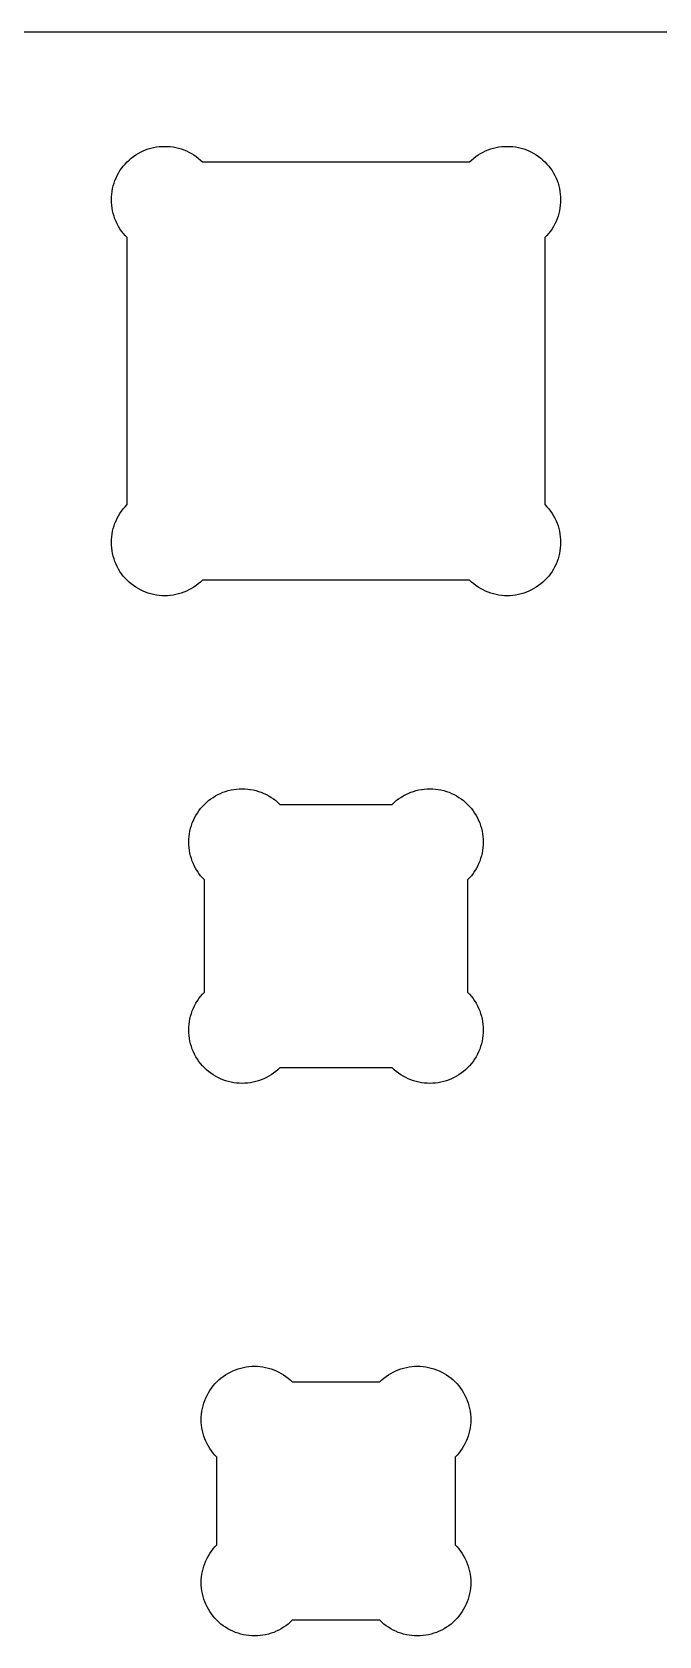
# Model space of a CAD drawing. Header units: metres. Extents: x 0 to 406, y 0 to 165.
# Drawn here: x 106.7 to 142, y 75 to 165.1 of the extents above; entities that cross this region are included whole.
import ezdxf

# ---------------------------------------------------------------- set-up
doc = ezdxf.new("R2010")
doc.units = ezdxf.units.M

msp = doc.modelspace()

# ---------------------------------------------------------------- linework, layer by layer
for p, q in [((406.4, 165.1), (0, 165.1)), ((113.573, 158.613), (113.727, 158.642)), ((113.727, 158.642), (113.883, 158.662)), ((113.883, 158.662), (114.039, 158.675)), ((114.039, 158.675), (114.196, 158.679)), ((114.196, 158.679), (114.353, 158.675)), ((114.353, 158.675), (114.51, 158.662)), ((114.51, 158.662), (114.666, 158.642)), ((114.666, 158.642), (114.82, 158.613)), ((132.83, 158.613), (132.984, 158.642)), ((132.984, 158.642), (133.14, 158.662)), ((133.14, 158.662), (133.297, 158.675)), ((133.297, 158.675), (133.454, 158.679)), ((133.454, 158.679), (133.611, 158.675)), ((133.611, 158.675), (133.767, 158.662)), ((133.767, 158.662), (133.923, 158.642)), ((133.923, 158.642), (134.077, 158.613)), ((111.967, 157.686), (112.075, 157.8)), ((112.075, 157.8), (112.189, 157.908)), ((112.075, 157.8), (112.075, 157.8)), ((112.075, 157.8), (112.075, 157.8)), ((112.189, 157.908), (112.308, 158.01)), ((112.308, 158.01), (112.433, 158.106)), ((112.433, 158.106), (112.562, 158.195)), ((112.562, 158.195), (112.696, 158.277)), ((112.696, 158.277), (112.834, 158.352)), ((112.834, 158.352), (112.976, 158.419)), ((112.976, 158.419), (113.121, 158.479)), ((113.121, 158.479), (113.269, 158.532)), ((113.269, 158.532), (113.42, 158.576)), ((113.42, 158.576), (113.573, 158.613)), ((114.82, 158.613), (114.973, 158.576)), ((114.973, 158.576), (115.123, 158.532)), ((115.123, 158.532), (115.271, 158.479)), ((115.271, 158.479), (115.417, 158.419)), ((115.417, 158.419), (115.558, 158.352)), ((115.558, 158.352), (115.696, 158.277)), ((115.696, 158.277), (115.83, 158.195)), ((115.83, 158.195), (115.96, 158.106)), ((115.96, 158.106), (116.084, 158.01)), ((116.084, 158.01), (116.204, 157.908)), ((116.204, 157.908), (116.318, 157.8)), ((116.318, 157.8), (131.332, 157.8)), ((131.332, 157.8), (131.446, 157.908)), ((131.446, 157.908), (131.566, 158.01)), ((131.566, 158.01), (131.69, 158.106)), ((131.69, 158.106), (131.82, 158.195)), ((131.82, 158.195), (131.954, 158.277)), ((131.954, 158.277), (132.092, 158.352)), ((132.092, 158.352), (132.233, 158.419)), ((132.233, 158.419), (132.379, 158.479)), ((132.379, 158.479), (132.527, 158.532)), ((132.527, 158.532), (132.677, 158.576)), ((132.677, 158.576), (132.83, 158.613)), ((134.077, 158.613), (134.23, 158.576)), ((134.23, 158.576), (134.381, 158.532)), ((134.381, 158.532), (134.529, 158.479)), ((134.529, 158.479), (134.674, 158.419)), ((134.674, 158.419), (134.816, 158.352)), ((134.816, 158.352), (134.954, 158.277)), ((134.954, 158.277), (135.088, 158.195)), ((135.088, 158.195), (135.217, 158.106)), ((135.217, 158.106), (135.342, 158.01)), ((135.342, 158.01), (135.461, 157.908)), ((135.461, 157.908), (135.575, 157.8)), ((135.575, 157.8), (135.575, 157.8)), ((135.575, 157.8), (135.575, 157.8)), ((135.575, 157.8), (135.683, 157.686)), ((111.396, 156.754), (111.456, 156.899)), ((111.456, 156.899), (111.523, 157.041)), ((111.523, 157.041), (111.598, 157.179)), ((111.598, 157.179), (111.68, 157.313)), ((111.68, 157.313), (111.769, 157.442)), ((111.769, 157.442), (111.865, 157.567)), ((111.865, 157.567), (111.967, 157.686)), ((135.683, 157.686), (135.785, 157.567)), ((135.785, 157.567), (135.881, 157.442)), ((135.881, 157.442), (135.97, 157.313)), ((135.97, 157.313), (136.052, 157.179)), ((136.052, 157.179), (136.127, 157.041)), ((136.127, 157.041), (136.194, 156.899)), ((136.194, 156.899), (136.254, 156.754)), ((111.2, 155.836), (111.213, 155.992)), ((111.213, 155.992), (111.233, 156.148)), ((111.233, 156.148), (111.262, 156.302)), ((111.262, 156.302), (111.299, 156.455)), ((111.299, 156.455), (111.343, 156.606)), ((111.343, 156.606), (111.396, 156.754)), ((136.254, 156.754), (136.307, 156.606)), ((136.307, 156.606), (136.351, 156.455)), ((136.351, 156.455), (136.388, 156.302)), ((136.388, 156.302), (136.417, 156.148)), ((136.417, 156.148), (136.437, 155.992)), ((136.437, 155.992), (136.45, 155.836)), ((111.196, 155.679), (111.2, 155.836)), ((111.2, 155.522), (111.196, 155.679)), ((111.213, 155.365), (111.2, 155.522)), ((111.233, 155.209), (111.213, 155.365)), ((111.262, 155.055), (111.233, 155.209)), ((111.299, 154.902), (111.262, 155.055)), ((136.388, 155.055), (136.351, 154.902)), ((136.417, 155.209), (136.388, 155.055)), ((136.437, 155.365), (136.417, 155.209)), ((136.45, 155.522), (136.437, 155.365)), ((136.45, 155.836), (136.454, 155.679)), ((136.454, 155.679), (136.45, 155.522)), ((111.343, 154.752), (111.299, 154.902)), ((111.396, 154.604), (111.343, 154.752)), ((111.456, 154.458), (111.396, 154.604)), ((111.523, 154.317), (111.456, 154.458)), ((111.598, 154.179), (111.523, 154.317)), ((111.68, 154.045), (111.598, 154.179)), ((136.052, 154.179), (135.97, 154.045)), ((136.127, 154.317), (136.052, 154.179)), ((136.194, 154.458), (136.127, 154.317)), ((136.254, 154.604), (136.194, 154.458)), ((136.307, 154.752), (136.254, 154.604)), ((136.351, 154.902), (136.307, 154.752)), ((111.769, 153.915), (111.68, 154.045)), ((111.865, 153.791), (111.769, 153.915)), ((111.967, 153.671), (111.865, 153.791)), ((112.075, 153.557), (111.967, 153.671)), ((112.075, 138.543), (112.075, 153.557)), ((135.683, 153.671), (135.575, 153.557)), ((135.575, 153.557), (135.575, 138.543)), ((135.785, 153.791), (135.683, 153.671)), ((135.881, 153.915), (135.785, 153.791)), ((135.97, 154.045), (135.881, 153.915)), ((111.523, 137.783), (111.598, 137.921)), ((111.598, 137.921), (111.68, 138.055)), ((111.68, 138.055), (111.769, 138.185)), ((111.769, 138.185), (111.865, 138.309)), ((111.865, 138.309), (111.967, 138.429)), ((111.967, 138.429), (112.075, 138.543)), ((135.575, 138.543), (135.683, 138.429)), ((135.683, 138.429), (135.785, 138.309)), ((135.785, 138.309), (135.881, 138.185)), ((135.881, 138.185), (135.97, 138.055)), ((135.97, 138.055), (136.052, 137.921)), ((136.052, 137.921), (136.127, 137.783)), ((111.233, 136.891), (111.262, 137.045)), ((111.262, 137.045), (111.299, 137.198)), ((111.299, 137.198), (111.343, 137.348)), ((111.343, 137.348), (111.396, 137.496)), ((111.396, 137.496), (111.456, 137.642)), ((111.456, 137.642), (111.523, 137.783)), ((136.127, 137.783), (136.194, 137.642)), ((136.194, 137.642), (136.254, 137.496)), ((136.254, 137.496), (136.307, 137.348)), ((136.307, 137.348), (136.351, 137.198)), ((136.351, 137.198), (136.388, 137.045)), ((136.388, 137.045), (136.417, 136.891)), ((111.196, 136.421), (111.2, 136.578)), ((111.2, 136.264), (111.196, 136.421)), ((111.2, 136.578), (111.213, 136.735)), ((111.213, 136.108), (111.2, 136.264)), ((111.213, 136.735), (111.233, 136.891)), ((111.233, 135.952), (111.213, 136.108)), ((136.417, 136.891), (136.437, 136.735)), ((136.437, 136.108), (136.417, 135.952)), ((136.437, 136.735), (136.45, 136.578)), ((136.45, 136.264), (136.437, 136.108)), ((136.45, 136.578), (136.454, 136.421)), ((136.454, 136.421), (136.45, 136.264)), ((111.262, 135.798), (111.233, 135.952)), ((111.299, 135.645), (111.262, 135.798)), ((111.343, 135.494), (111.299, 135.645)), ((111.396, 135.346), (111.343, 135.494)), ((111.456, 135.201), (111.396, 135.346)), ((111.523, 135.059), (111.456, 135.201)), ((136.194, 135.201), (136.127, 135.059)), ((136.254, 135.346), (136.194, 135.201)), ((136.307, 135.494), (136.254, 135.346)), ((136.351, 135.645), (136.307, 135.494)), ((136.388, 135.798), (136.351, 135.645)), ((136.417, 135.952), (136.388, 135.798)), ((111.598, 134.921), (111.523, 135.059)), ((111.68, 134.787), (111.598, 134.921)), ((111.769, 134.658), (111.68, 134.787)), ((111.865, 134.533), (111.769, 134.658)), ((111.967, 134.414), (111.865, 134.533)), ((112.075, 134.3), (111.967, 134.414)), ((112.189, 134.192), (112.075, 134.3)), ((112.075, 134.3), (112.075, 134.3)), ((112.075, 134.3), (112.075, 134.3)), ((116.318, 134.3), (116.204, 134.192)), ((131.332, 134.3), (116.318, 134.3)), ((131.446, 134.192), (131.332, 134.3)), ((135.575, 134.3), (135.461, 134.192)), ((135.683, 134.414), (135.575, 134.3)), ((135.575, 134.3), (135.575, 134.3)), ((135.575, 134.3), (135.575, 134.3)), ((135.785, 134.533), (135.683, 134.414)), ((135.881, 134.658), (135.785, 134.533)), ((135.97, 134.787), (135.881, 134.658)), ((136.052, 134.921), (135.97, 134.787)), ((136.127, 135.059), (136.052, 134.921)), ((112.308, 134.09), (112.189, 134.192)), ((112.433, 133.994), (112.308, 134.09)), ((112.562, 133.905), (112.433, 133.994)), ((112.696, 133.823), (112.562, 133.905)), ((112.834, 133.748), (112.696, 133.823)), ((112.976, 133.681), (112.834, 133.748)), ((113.121, 133.621), (112.976, 133.681)), ((113.269, 133.568), (113.121, 133.621)), ((113.42, 133.524), (113.269, 133.568)), ((113.573, 133.487), (113.42, 133.524)), ((113.727, 133.458), (113.573, 133.487)), ((113.883, 133.438), (113.727, 133.458)), ((114.039, 133.425), (113.883, 133.438)), ((114.196, 133.421), (114.039, 133.425)), ((114.353, 133.425), (114.196, 133.421)), ((114.51, 133.438), (114.353, 133.425)), ((114.666, 133.458), (114.51, 133.438)), ((114.82, 133.487), (114.666, 133.458)), ((114.973, 133.524), (114.82, 133.487)), ((115.123, 133.568), (114.973, 133.524)), ((115.271, 133.621), (115.123, 133.568)), ((115.417, 133.681), (115.271, 133.621)), ((115.558, 133.748), (115.417, 133.681)), ((115.696, 133.823), (115.558, 133.748)), ((115.83, 133.905), (115.696, 133.823)), ((115.96, 133.994), (115.83, 133.905)), ((116.084, 134.09), (115.96, 133.994)), ((116.204, 134.192), (116.084, 134.09)), ((131.566, 134.09), (131.446, 134.192)), ((131.69, 133.994), (131.566, 134.09)), ((131.82, 133.905), (131.69, 133.994)), ((131.954, 133.823), (131.82, 133.905)), ((132.092, 133.748), (131.954, 133.823)), ((132.233, 133.681), (132.092, 133.748)), ((132.379, 133.621), (132.233, 133.681)), ((132.527, 133.568), (132.379, 133.621)), ((132.677, 133.524), (132.527, 133.568)), ((132.83, 133.487), (132.677, 133.524)), ((132.984, 133.458), (132.83, 133.487)), ((133.14, 133.438), (132.984, 133.458)), ((133.297, 133.425), (133.14, 133.438)), ((133.454, 133.421), (133.297, 133.425)), ((133.611, 133.425), (133.454, 133.421)), ((133.767, 133.438), (133.611, 133.425)), ((133.923, 133.458), (133.767, 133.438)), ((134.077, 133.487), (133.923, 133.458)), ((134.23, 133.524), (134.077, 133.487)), ((134.381, 133.568), (134.23, 133.524)), ((134.529, 133.621), (134.381, 133.568)), ((134.674, 133.681), (134.529, 133.621)), ((134.816, 133.748), (134.674, 133.681)), ((134.954, 133.823), (134.816, 133.748)), ((135.088, 133.905), (134.954, 133.823)), ((135.217, 133.994), (135.088, 133.905)), ((135.342, 134.09), (135.217, 133.994)), ((135.461, 134.192), (135.342, 134.09)), ((118.389, 122.575), (118.546, 122.579)), ((118.546, 122.579), (118.703, 122.575)), ((128.947, 122.575), (129.104, 122.579)), ((129.104, 122.579), (129.261, 122.575)), ((116.317, 121.586), (116.425, 121.7)), ((116.425, 121.7), (116.539, 121.808)), ((116.539, 121.808), (116.658, 121.91)), ((116.658, 121.91), (116.783, 122.006)), ((116.783, 122.006), (116.912, 122.095)), ((116.912, 122.095), (117.046, 122.177)), ((117.046, 122.177), (117.184, 122.252)), ((117.184, 122.252), (117.326, 122.319)), ((117.326, 122.319), (117.471, 122.379)), ((117.471, 122.379), (117.619, 122.432)), ((117.619, 122.432), (117.77, 122.476)), ((117.77, 122.476), (117.923, 122.513)), ((117.923, 122.513), (118.077, 122.542)), ((118.077, 122.542), (118.233, 122.562)), ((118.233, 122.562), (118.389, 122.575)), ((118.703, 122.575), (118.86, 122.562)), ((118.86, 122.562), (119.016, 122.542)), ((119.016, 122.542), (119.17, 122.513)), ((119.17, 122.513), (119.323, 122.476)), ((119.323, 122.476), (119.473, 122.432)), ((119.473, 122.432), (119.621, 122.379)), ((119.621, 122.379), (119.767, 122.319)), ((119.767, 122.319), (119.908, 122.252)), ((119.908, 122.252), (120.046, 122.177)), ((120.046, 122.177), (120.18, 122.095)), ((120.18, 122.095), (120.31, 122.006)), ((120.31, 122.006), (120.434, 121.91)), ((120.434, 121.91), (120.554, 121.808)), ((120.554, 121.808), (120.668, 121.7)), ((120.668, 121.7), (126.982, 121.7)), ((126.982, 121.7), (127.096, 121.808)), ((127.096, 121.808), (127.216, 121.91)), ((127.216, 121.91), (127.34, 122.006)), ((127.34, 122.006), (127.47, 122.095)), ((127.47, 122.095), (127.604, 122.177)), ((127.604, 122.177), (127.742, 122.252)), ((127.742, 122.252), (127.883, 122.319)), ((127.883, 122.319), (128.029, 122.379)), ((128.029, 122.379), (128.177, 122.432)), ((128.177, 122.432), (128.327, 122.476)), ((128.327, 122.476), (128.48, 122.513)), ((128.48, 122.513), (128.634, 122.542)), ((128.634, 122.542), (128.79, 122.562)), ((128.79, 122.562), (128.947, 122.575)), ((129.261, 122.575), (129.417, 122.562)), ((129.417, 122.562), (129.573, 122.542)), ((129.573, 122.542), (129.727, 122.513)), ((129.727, 122.513), (129.88, 122.476)), ((129.88, 122.476), (130.031, 122.432)), ((130.031, 122.432), (130.179, 122.379)), ((130.179, 122.379), (130.324, 122.319)), ((130.324, 122.319), (130.466, 122.252)), ((130.466, 122.252), (130.604, 122.177)), ((130.604, 122.177), (130.738, 122.095)), ((130.738, 122.095), (130.867, 122.006)), ((130.867, 122.006), (130.992, 121.91)), ((130.992, 121.91), (131.111, 121.808)), ((131.111, 121.808), (131.225, 121.7)), ((131.225, 121.7), (131.333, 121.586)), ((115.746, 120.654), (115.806, 120.799)), ((115.806, 120.799), (115.873, 120.941)), ((115.873, 120.941), (115.948, 121.079)), ((115.948, 121.079), (116.03, 121.213)), ((116.03, 121.213), (116.119, 121.342)), ((116.119, 121.342), (116.215, 121.467)), ((116.215, 121.467), (116.317, 121.586)), ((131.333, 121.586), (131.435, 121.467)), ((131.435, 121.467), (131.531, 121.342)), ((131.531, 121.342), (131.62, 121.213)), ((131.62, 121.213), (131.702, 121.079)), ((131.702, 121.079), (131.777, 120.941)), ((131.777, 120.941), (131.844, 120.799)), ((131.844, 120.799), (131.904, 120.654)), ((115.55, 119.736), (115.563, 119.892)), ((115.563, 119.892), (115.583, 120.048)), ((115.583, 120.048), (115.612, 120.202)), ((115.612, 120.202), (115.649, 120.355)), ((115.649, 120.355), (115.693, 120.506)), ((115.693, 120.506), (115.746, 120.654)), ((131.904, 120.654), (131.957, 120.506)), ((131.957, 120.506), (132.001, 120.355)), ((132.001, 120.355), (132.038, 120.202)), ((132.038, 120.202), (132.067, 120.048)), ((132.067, 120.048), (132.087, 119.892)), ((132.087, 119.892), (132.1, 119.736)), ((115.546, 119.579), (115.55, 119.736)), ((115.55, 119.422), (115.546, 119.579)), ((115.563, 119.265), (115.55, 119.422)), ((115.583, 119.109), (115.563, 119.265)), ((115.612, 118.955), (115.583, 119.109)), ((132.067, 119.109), (132.038, 118.955)), ((132.087, 119.265), (132.067, 119.109)), ((132.1, 119.422), (132.087, 119.265)), ((132.1, 119.736), (132.104, 119.579)), ((132.104, 119.579), (132.1, 119.422)), ((115.649, 118.802), (115.612, 118.955)), ((115.693, 118.652), (115.649, 118.802)), ((115.746, 118.504), (115.693, 118.652)), ((115.806, 118.358), (115.746, 118.504)), ((115.873, 118.217), (115.806, 118.358)), ((115.948, 118.079), (115.873, 118.217)), ((116.03, 117.945), (115.948, 118.079)), ((131.702, 118.079), (131.62, 117.945)), ((131.777, 118.217), (131.702, 118.079)), ((131.844, 118.358), (131.777, 118.217)), ((131.904, 118.504), (131.844, 118.358)), ((131.957, 118.652), (131.904, 118.504)), ((132.001, 118.802), (131.957, 118.652)), ((132.038, 118.955), (132.001, 118.802)), ((116.119, 117.815), (116.03, 117.945)), ((116.215, 117.691), (116.119, 117.815)), ((116.317, 117.571), (116.215, 117.691)), ((116.425, 117.457), (116.317, 117.571)), ((116.425, 111.143), (116.425, 117.457)), ((131.333, 117.571), (131.225, 117.457)), ((131.225, 117.457), (131.225, 111.143)), ((131.435, 117.691), (131.333, 117.571)), ((131.531, 117.815), (131.435, 117.691)), ((131.62, 117.945), (131.531, 117.815)), ((116.119, 110.785), (116.215, 110.909)), ((116.215, 110.909), (116.317, 111.029)), ((116.317, 111.029), (116.425, 111.143)), ((131.225, 111.143), (131.333, 111.029)), ((131.333, 111.029), (131.435, 110.909)), ((131.435, 110.909), (131.531, 110.785)), ((115.693, 109.948), (115.746, 110.096)), ((115.746, 110.096), (115.806, 110.242)), ((115.806, 110.242), (115.873, 110.383)), ((115.873, 110.383), (115.948, 110.521)), ((115.948, 110.521), (116.03, 110.655)), ((116.03, 110.655), (116.119, 110.785)), ((131.531, 110.785), (131.62, 110.655)), ((131.62, 110.655), (131.702, 110.521)), ((131.702, 110.521), (131.777, 110.383)), ((131.777, 110.383), (131.844, 110.242)), ((131.844, 110.242), (131.904, 110.096)), ((131.904, 110.096), (131.957, 109.948)), ((115.546, 109.021), (115.55, 109.178)), ((115.55, 109.178), (115.563, 109.335)), ((115.563, 109.335), (115.583, 109.491)), ((115.583, 109.491), (115.612, 109.645)), ((115.612, 109.645), (115.649, 109.798)), ((115.649, 109.798), (115.693, 109.948)), ((131.957, 109.948), (132.001, 109.798)), ((132.001, 109.798), (132.038, 109.645)), ((132.038, 109.645), (132.067, 109.491)), ((132.067, 109.491), (132.087, 109.335)), ((132.087, 109.335), (132.1, 109.178)), ((132.1, 109.178), (132.104, 109.021)), ((115.55, 108.864), (115.546, 109.021)), ((115.563, 108.708), (115.55, 108.864)), ((115.583, 108.552), (115.563, 108.708)), ((115.612, 108.398), (115.583, 108.552)), ((115.649, 108.245), (115.612, 108.398)), ((115.693, 108.094), (115.649, 108.245)), ((132.001, 108.245), (131.957, 108.094)), ((132.038, 108.398), (132.001, 108.245)), ((132.067, 108.552), (132.038, 108.398)), ((132.087, 108.708), (132.067, 108.552)), ((132.1, 108.864), (132.087, 108.708)), ((132.104, 109.021), (132.1, 108.864)), ((115.746, 107.946), (115.693, 108.094)), ((115.806, 107.801), (115.746, 107.946)), ((115.873, 107.659), (115.806, 107.801)), ((115.948, 107.521), (115.873, 107.659)), ((116.03, 107.387), (115.948, 107.521)), ((116.119, 107.258), (116.03, 107.387)), ((116.215, 107.133), (116.119, 107.258)), ((131.531, 107.258), (131.435, 107.133)), ((131.62, 107.387), (131.531, 107.258)), ((131.702, 107.521), (131.62, 107.387)), ((131.777, 107.659), (131.702, 107.521)), ((131.844, 107.801), (131.777, 107.659)), ((131.904, 107.946), (131.844, 107.801)), ((131.957, 108.094), (131.904, 107.946)), ((116.317, 107.014), (116.215, 107.133)), ((116.425, 106.9), (116.317, 107.014)), ((116.539, 106.792), (116.425, 106.9)), ((116.658, 106.69), (116.539, 106.792)), ((116.783, 106.594), (116.658, 106.69)), ((116.912, 106.505), (116.783, 106.594)), ((117.046, 106.423), (116.912, 106.505)), ((117.184, 106.348), (117.046, 106.423)), ((120.046, 106.423), (119.908, 106.348)), ((120.18, 106.505), (120.046, 106.423)), ((120.31, 106.594), (120.18, 106.505)), ((120.434, 106.69), (120.31, 106.594)), ((120.554, 106.792), (120.434, 106.69)), ((120.668, 106.9), (120.554, 106.792)), ((126.982, 106.9), (120.668, 106.9)), ((127.096, 106.792), (126.982, 106.9)), ((127.216, 106.69), (127.096, 106.792)), ((127.34, 106.594), (127.216, 106.69)), ((127.47, 106.505), (127.34, 106.594)), ((127.604, 106.423), (127.47, 106.505)), ((127.742, 106.348), (127.604, 106.423)), ((130.604, 106.423), (130.466, 106.348)), ((130.738, 106.505), (130.604, 106.423)), ((130.867, 106.594), (130.738, 106.505)), ((130.992, 106.69), (130.867, 106.594)), ((131.111, 106.792), (130.992, 106.69)), ((131.225, 106.9), (131.111, 106.792)), ((131.333, 107.014), (131.225, 106.9)), ((131.435, 107.133), (131.333, 107.014)), ((117.326, 106.281), (117.184, 106.348)), ((117.471, 106.221), (117.326, 106.281)), ((117.619, 106.168), (117.471, 106.221)), ((117.77, 106.124), (117.619, 106.168)), ((117.923, 106.087), (117.77, 106.124)), ((118.077, 106.058), (117.923, 106.087)), ((118.233, 106.038), (118.077, 106.058)), ((118.389, 106.025), (118.233, 106.038)), ((118.546, 106.021), (118.389, 106.025)), ((118.703, 106.025), (118.546, 106.021)), ((118.86, 106.038), (118.703, 106.025)), ((119.016, 106.058), (118.86, 106.038)), ((119.17, 106.087), (119.016, 106.058)), ((119.323, 106.124), (119.17, 106.087)), ((119.473, 106.168), (119.323, 106.124)), ((119.621, 106.221), (119.473, 106.168)), ((119.767, 106.281), (119.621, 106.221)), ((119.908, 106.348), (119.767, 106.281)), ((127.883, 106.281), (127.742, 106.348)), ((128.029, 106.221), (127.883, 106.281)), ((128.177, 106.168), (128.029, 106.221)), ((128.327, 106.124), (128.177, 106.168)), ((128.48, 106.087), (128.327, 106.124)), ((128.634, 106.058), (128.48, 106.087)), ((128.79, 106.038), (128.634, 106.058)), ((128.947, 106.025), (128.79, 106.038)), ((129.104, 106.021), (128.947, 106.025)), ((129.261, 106.025), (129.104, 106.021)), ((129.417, 106.038), (129.261, 106.025)), ((129.573, 106.058), (129.417, 106.038)), ((129.727, 106.087), (129.573, 106.058)), ((129.88, 106.124), (129.727, 106.087)), ((130.031, 106.168), (129.88, 106.124)), ((130.179, 106.221), (130.031, 106.168)), ((130.324, 106.281), (130.179, 106.221)), ((130.466, 106.348), (130.324, 106.281)), ((119.089, 90.1246), (119.246, 90.1287)), ((119.246, 90.1287), (119.403, 90.1246)), ((128.247, 90.1246), (128.404, 90.1287)), ((128.404, 90.1287), (128.561, 90.1246)), ((117.017, 89.1361), (117.125, 89.25)), ((117.125, 89.25), (117.239, 89.3581)), ((117.239, 89.3581), (117.358, 89.4601)), ((117.358, 89.4601), (117.483, 89.5557)), ((117.483, 89.5557), (117.612, 89.6447)), ((117.612, 89.6447), (117.746, 89.7268)), ((117.746, 89.7268), (117.884, 89.8017)), ((117.884, 89.8017), (118.026, 89.8693)), ((118.026, 89.8693), (118.171, 89.9294)), ((118.171, 89.9294), (118.319, 89.9818)), ((118.319, 89.9818), (118.47, 90.0265)), ((118.47, 90.0265), (118.623, 90.0631)), ((118.623, 90.0631), (118.777, 90.0917)), ((118.777, 90.0917), (118.933, 90.1122)), ((118.933, 90.1122), (119.089, 90.1246)), ((119.403, 90.1246), (119.56, 90.1122)), ((119.56, 90.1122), (119.716, 90.0917)), ((119.716, 90.0917), (119.87, 90.0631)), ((119.87, 90.0631), (120.023, 90.0265)), ((120.023, 90.0265), (120.173, 89.9818)), ((120.173, 89.9818), (120.321, 89.9294)), ((120.321, 89.9294), (120.467, 89.8693)), ((120.467, 89.8693), (120.608, 89.8017)), ((120.608, 89.8017), (120.746, 89.7268)), ((120.746, 89.7268), (120.88, 89.6447)), ((120.88, 89.6447), (121.01, 89.5557)), ((121.01, 89.5557), (121.134, 89.4601)), ((121.134, 89.4601), (121.254, 89.3581)), ((121.254, 89.3581), (121.368, 89.25)), ((121.368, 89.25), (126.282, 89.25)), ((126.282, 89.25), (126.396, 89.3581)), ((126.396, 89.3581), (126.516, 89.4601)), ((126.516, 89.4601), (126.64, 89.5557)), ((126.64, 89.5557), (126.77, 89.6447)), ((126.77, 89.6447), (126.904, 89.7268)), ((126.904, 89.7268), (127.042, 89.8017)), ((127.042, 89.8017), (127.183, 89.8693)), ((127.183, 89.8693), (127.329, 89.9294)), ((127.329, 89.9294), (127.477, 89.9818)), ((127.477, 89.9818), (127.627, 90.0265)), ((127.627, 90.0265), (127.78, 90.0631)), ((127.78, 90.0631), (127.934, 90.0917)), ((127.934, 90.0917), (128.09, 90.1122)), ((128.09, 90.1122), (128.247, 90.1246)), ((128.561, 90.1246), (128.717, 90.1122)), ((128.717, 90.1122), (128.873, 90.0917)), ((128.873, 90.0917), (129.027, 90.0631)), ((129.027, 90.0631), (129.18, 90.0265)), ((129.18, 90.0265), (129.331, 89.9818)), ((129.331, 89.9818), (129.479, 89.9294)), ((129.479, 89.9294), (129.624, 89.8693)), ((129.624, 89.8693), (129.766, 89.8017)), ((129.766, 89.8017), (129.904, 89.7268)), ((129.904, 89.7268), (130.038, 89.6447)), ((130.038, 89.6447), (130.167, 89.5557)), ((130.167, 89.5557), (130.292, 89.4601)), ((130.292, 89.4601), (130.411, 89.3581)), ((130.411, 89.3581), (130.525, 89.25)), ((130.525, 89.25), (130.633, 89.1361)), ((116.446, 88.2038), (116.506, 88.3489)), ((116.506, 88.3489), (116.573, 88.4907)), ((116.573, 88.4907), (116.648, 88.6287)), ((116.648, 88.6287), (116.73, 88.7626)), ((116.73, 88.7626), (116.819, 88.892)), ((116.819, 88.892), (116.915, 89.0166)), ((116.915, 89.0166), (117.017, 89.1361)), ((130.633, 89.1361), (130.735, 89.0166)), ((130.735, 89.0166), (130.831, 88.892)), ((130.831, 88.892), (130.92, 88.7626)), ((130.92, 88.7626), (131.002, 88.6287)), ((131.002, 88.6287), (131.077, 88.4907)), ((131.077, 88.4907), (131.144, 88.3489)), ((131.144, 88.3489), (131.204, 88.2038)), ((116.25, 87.2857), (116.263, 87.4423)), ((116.263, 87.4423), (116.283, 87.598)), ((116.283, 87.598), (116.312, 87.7524)), ((116.312, 87.7524), (116.349, 87.9051)), ((116.349, 87.9051), (116.393, 88.0557)), ((116.393, 88.0557), (116.446, 88.2038)), ((131.204, 88.2038), (131.257, 88.0557)), ((131.257, 88.0557), (131.301, 87.9051)), ((131.301, 87.9051), (131.338, 87.7524)), ((131.338, 87.7524), (131.367, 87.598)), ((131.367, 87.598), (131.387, 87.4423)), ((131.387, 87.4423), (131.4, 87.2857)), ((116.246, 87.1287), (116.25, 87.2857)), ((116.25, 86.9717), (116.246, 87.1287)), ((116.263, 86.8151), (116.25, 86.9717)), ((116.283, 86.6594), (116.263, 86.8151)), ((116.312, 86.5049), (116.283, 86.6594)), ((131.367, 86.6594), (131.338, 86.5049)), ((131.387, 86.8151), (131.367, 86.6594)), ((131.4, 86.9717), (131.387, 86.8151)), ((131.4, 87.2857), (131.404, 87.1287)), ((131.404, 87.1287), (131.4, 86.9717)), ((116.349, 86.3522), (116.312, 86.5049)), ((116.393, 86.2016), (116.349, 86.3522)), ((116.446, 86.0536), (116.393, 86.2016)), ((116.506, 85.9085), (116.446, 86.0536)), ((116.573, 85.7667), (116.506, 85.9085)), ((116.648, 85.6287), (116.573, 85.7667)), ((116.73, 85.4948), (116.648, 85.6287)), ((131.002, 85.6287), (130.92, 85.4948)), ((131.077, 85.7667), (131.002, 85.6287)), ((131.144, 85.9085), (131.077, 85.7667)), ((131.204, 86.0536), (131.144, 85.9085)), ((131.257, 86.2016), (131.204, 86.0536)), ((131.301, 86.3522), (131.257, 86.2016)), ((131.338, 86.5049), (131.301, 86.3522)), ((116.819, 85.3653), (116.73, 85.4948)), ((116.915, 85.2407), (116.819, 85.3653)), ((117.017, 85.1213), (116.915, 85.2407)), ((117.125, 85.0074), (117.017, 85.1213)), ((117.125, 80.0926), (117.125, 85.0074)), ((130.633, 85.1213), (130.525, 85.0074)), ((130.525, 85.0074), (130.525, 80.0926)), ((130.735, 85.2407), (130.633, 85.1213)), ((130.831, 85.3653), (130.735, 85.2407)), ((130.92, 85.4948), (130.831, 85.3653)), ((116.506, 79.1915), (116.573, 79.3333)), ((116.573, 79.3333), (116.648, 79.4713)), ((116.648, 79.4713), (116.73, 79.6052)), ((116.73, 79.6052), (116.819, 79.7347)), ((116.819, 79.7347), (116.915, 79.8593)), ((116.915, 79.8593), (117.017, 79.9787)), ((117.017, 79.9787), (117.125, 80.0926)), ((130.525, 80.0926), (130.633, 79.9787)), ((130.633, 79.9787), (130.735, 79.8593)), ((130.735, 79.8593), (130.831, 79.7347)), ((130.831, 79.7347), (130.92, 79.6052)), ((130.92, 79.6052), (131.002, 79.4713)), ((131.002, 79.4713), (131.077, 79.3333)), ((131.077, 79.3333), (131.144, 79.1915)), ((116.263, 78.2849), (116.283, 78.4406)), ((116.283, 78.4406), (116.312, 78.5951)), ((116.312, 78.5951), (116.349, 78.7478)), ((116.349, 78.7478), (116.393, 78.8984)), ((116.393, 78.8984), (116.446, 79.0464)), ((116.446, 79.0464), (116.506, 79.1915)), ((131.144, 79.1915), (131.204, 79.0464)), ((131.204, 79.0464), (131.257, 78.8984)), ((131.257, 78.8984), (131.301, 78.7478)), ((131.301, 78.7478), (131.338, 78.5951)), ((131.338, 78.5951), (131.367, 78.4406)), ((131.367, 78.4406), (131.387, 78.2849)), ((116.246, 77.9713), (116.25, 78.1283)), ((116.25, 77.8143), (116.246, 77.9713)), ((116.25, 78.1283), (116.263, 78.2849)), ((116.263, 77.6577), (116.25, 77.8143)), ((116.283, 77.502), (116.263, 77.6577)), ((131.387, 77.6577), (131.367, 77.502)), ((131.387, 78.2849), (131.4, 78.1283)), ((131.4, 77.8143), (131.387, 77.6577)), ((131.4, 78.1283), (131.404, 77.9713)), ((131.404, 77.9713), (131.4, 77.8143)), ((116.312, 77.3476), (116.283, 77.502)), ((116.349, 77.1949), (116.312, 77.3476)), ((116.393, 77.0443), (116.349, 77.1949)), ((116.446, 76.8962), (116.393, 77.0443)), ((116.506, 76.7511), (116.446, 76.8962)), ((116.573, 76.6093), (116.506, 76.7511)), ((131.144, 76.7511), (131.077, 76.6093)), ((131.204, 76.8962), (131.144, 76.7511)), ((131.257, 77.0443), (131.204, 76.8962)), ((131.301, 77.1949), (131.257, 77.0443)), ((131.338, 77.3476), (131.301, 77.1949)), ((131.367, 77.502), (131.338, 77.3476)), ((116.648, 76.4713), (116.573, 76.6093)), ((116.73, 76.3374), (116.648, 76.4713)), ((116.819, 76.208), (116.73, 76.3374)), ((116.915, 76.0834), (116.819, 76.208)), ((117.017, 75.9639), (116.915, 76.0834)), ((117.125, 75.85), (117.017, 75.9639)), ((117.239, 75.7419), (117.125, 75.85)), ((117.358, 75.6399), (117.239, 75.7419)), ((121.254, 75.7419), (121.134, 75.6399)), ((121.368, 75.85), (121.254, 75.7419)), ((126.282, 75.85), (121.368, 75.85)), ((126.396, 75.7419), (126.282, 75.85)), ((126.516, 75.6399), (126.396, 75.7419)), ((130.411, 75.7419), (130.292, 75.6399)), ((130.525, 75.85), (130.411, 75.7419)), ((130.633, 75.9639), (130.525, 75.85)), ((130.735, 76.0834), (130.633, 75.9639)), ((130.831, 76.208), (130.735, 76.0834)), ((130.92, 76.3374), (130.831, 76.208)), ((131.002, 76.4713), (130.92, 76.3374)), ((131.077, 76.6093), (131.002, 76.4713)), ((117.483, 75.5443), (117.358, 75.6399)), ((117.612, 75.4553), (117.483, 75.5443)), ((117.746, 75.3732), (117.612, 75.4553)), ((117.884, 75.2983), (117.746, 75.3732)), ((118.026, 75.2307), (117.884, 75.2983)), ((118.171, 75.1706), (118.026, 75.2307)), ((118.319, 75.1182), (118.171, 75.1706)), ((118.47, 75.0735), (118.319, 75.1182)), ((118.623, 75.0369), (118.47, 75.0735)), ((118.777, 75.0083), (118.623, 75.0369)), ((118.933, 74.9878), (118.777, 75.0083)), ((119.089, 74.9754), (118.933, 74.9878)), ((119.246, 74.9713), (119.089, 74.9754)), ((119.403, 74.9754), (119.246, 74.9713)), ((119.56, 74.9878), (119.403, 74.9754)), ((119.716, 75.0083), (119.56, 74.9878)), ((119.87, 75.0369), (119.716, 75.0083)), ((120.023, 75.0735), (119.87, 75.0369)), ((120.173, 75.1182), (120.023, 75.0735)), ((120.321, 75.1706), (120.173, 75.1182)), ((120.467, 75.2307), (120.321, 75.1706)), ((120.608, 75.2983), (120.467, 75.2307)), ((120.746, 75.3732), (120.608, 75.2983)), ((120.88, 75.4553), (120.746, 75.3732)), ((121.01, 75.5443), (120.88, 75.4553)), ((121.134, 75.6399), (121.01, 75.5443)), ((126.64, 75.5443), (126.516, 75.6399)), ((126.77, 75.4553), (126.64, 75.5443)), ((126.904, 75.3732), (126.77, 75.4553)), ((127.042, 75.2983), (126.904, 75.3732)), ((127.183, 75.2307), (127.042, 75.2983)), ((127.329, 75.1706), (127.183, 75.2307)), ((127.477, 75.1182), (127.329, 75.1706)), ((127.627, 75.0735), (127.477, 75.1182)), ((127.78, 75.0369), (127.627, 75.0735)), ((127.934, 75.0083), (127.78, 75.0369)), ((128.09, 74.9878), (127.934, 75.0083)), ((128.247, 74.9754), (128.09, 74.9878)), ((128.404, 74.9713), (128.247, 74.9754)), ((128.561, 74.9754), (128.404, 74.9713)), ((128.717, 74.9878), (128.561, 74.9754)), ((128.873, 75.0083), (128.717, 74.9878)), ((129.027, 75.0369), (128.873, 75.0083)), ((129.18, 75.0735), (129.027, 75.0369)), ((129.331, 75.1182), (129.18, 75.0735)), ((129.479, 75.1706), (129.331, 75.1182)), ((129.624, 75.2307), (129.479, 75.1706)), ((129.766, 75.2983), (129.624, 75.2307)), ((129.904, 75.3732), (129.766, 75.2983)), ((130.038, 75.4553), (129.904, 75.3732)), ((130.167, 75.5443), (130.038, 75.4553)), ((130.292, 75.6399), (130.167, 75.5443))]:
    msp.add_line(p, q)

doc.saveas('drawing.dxf')
